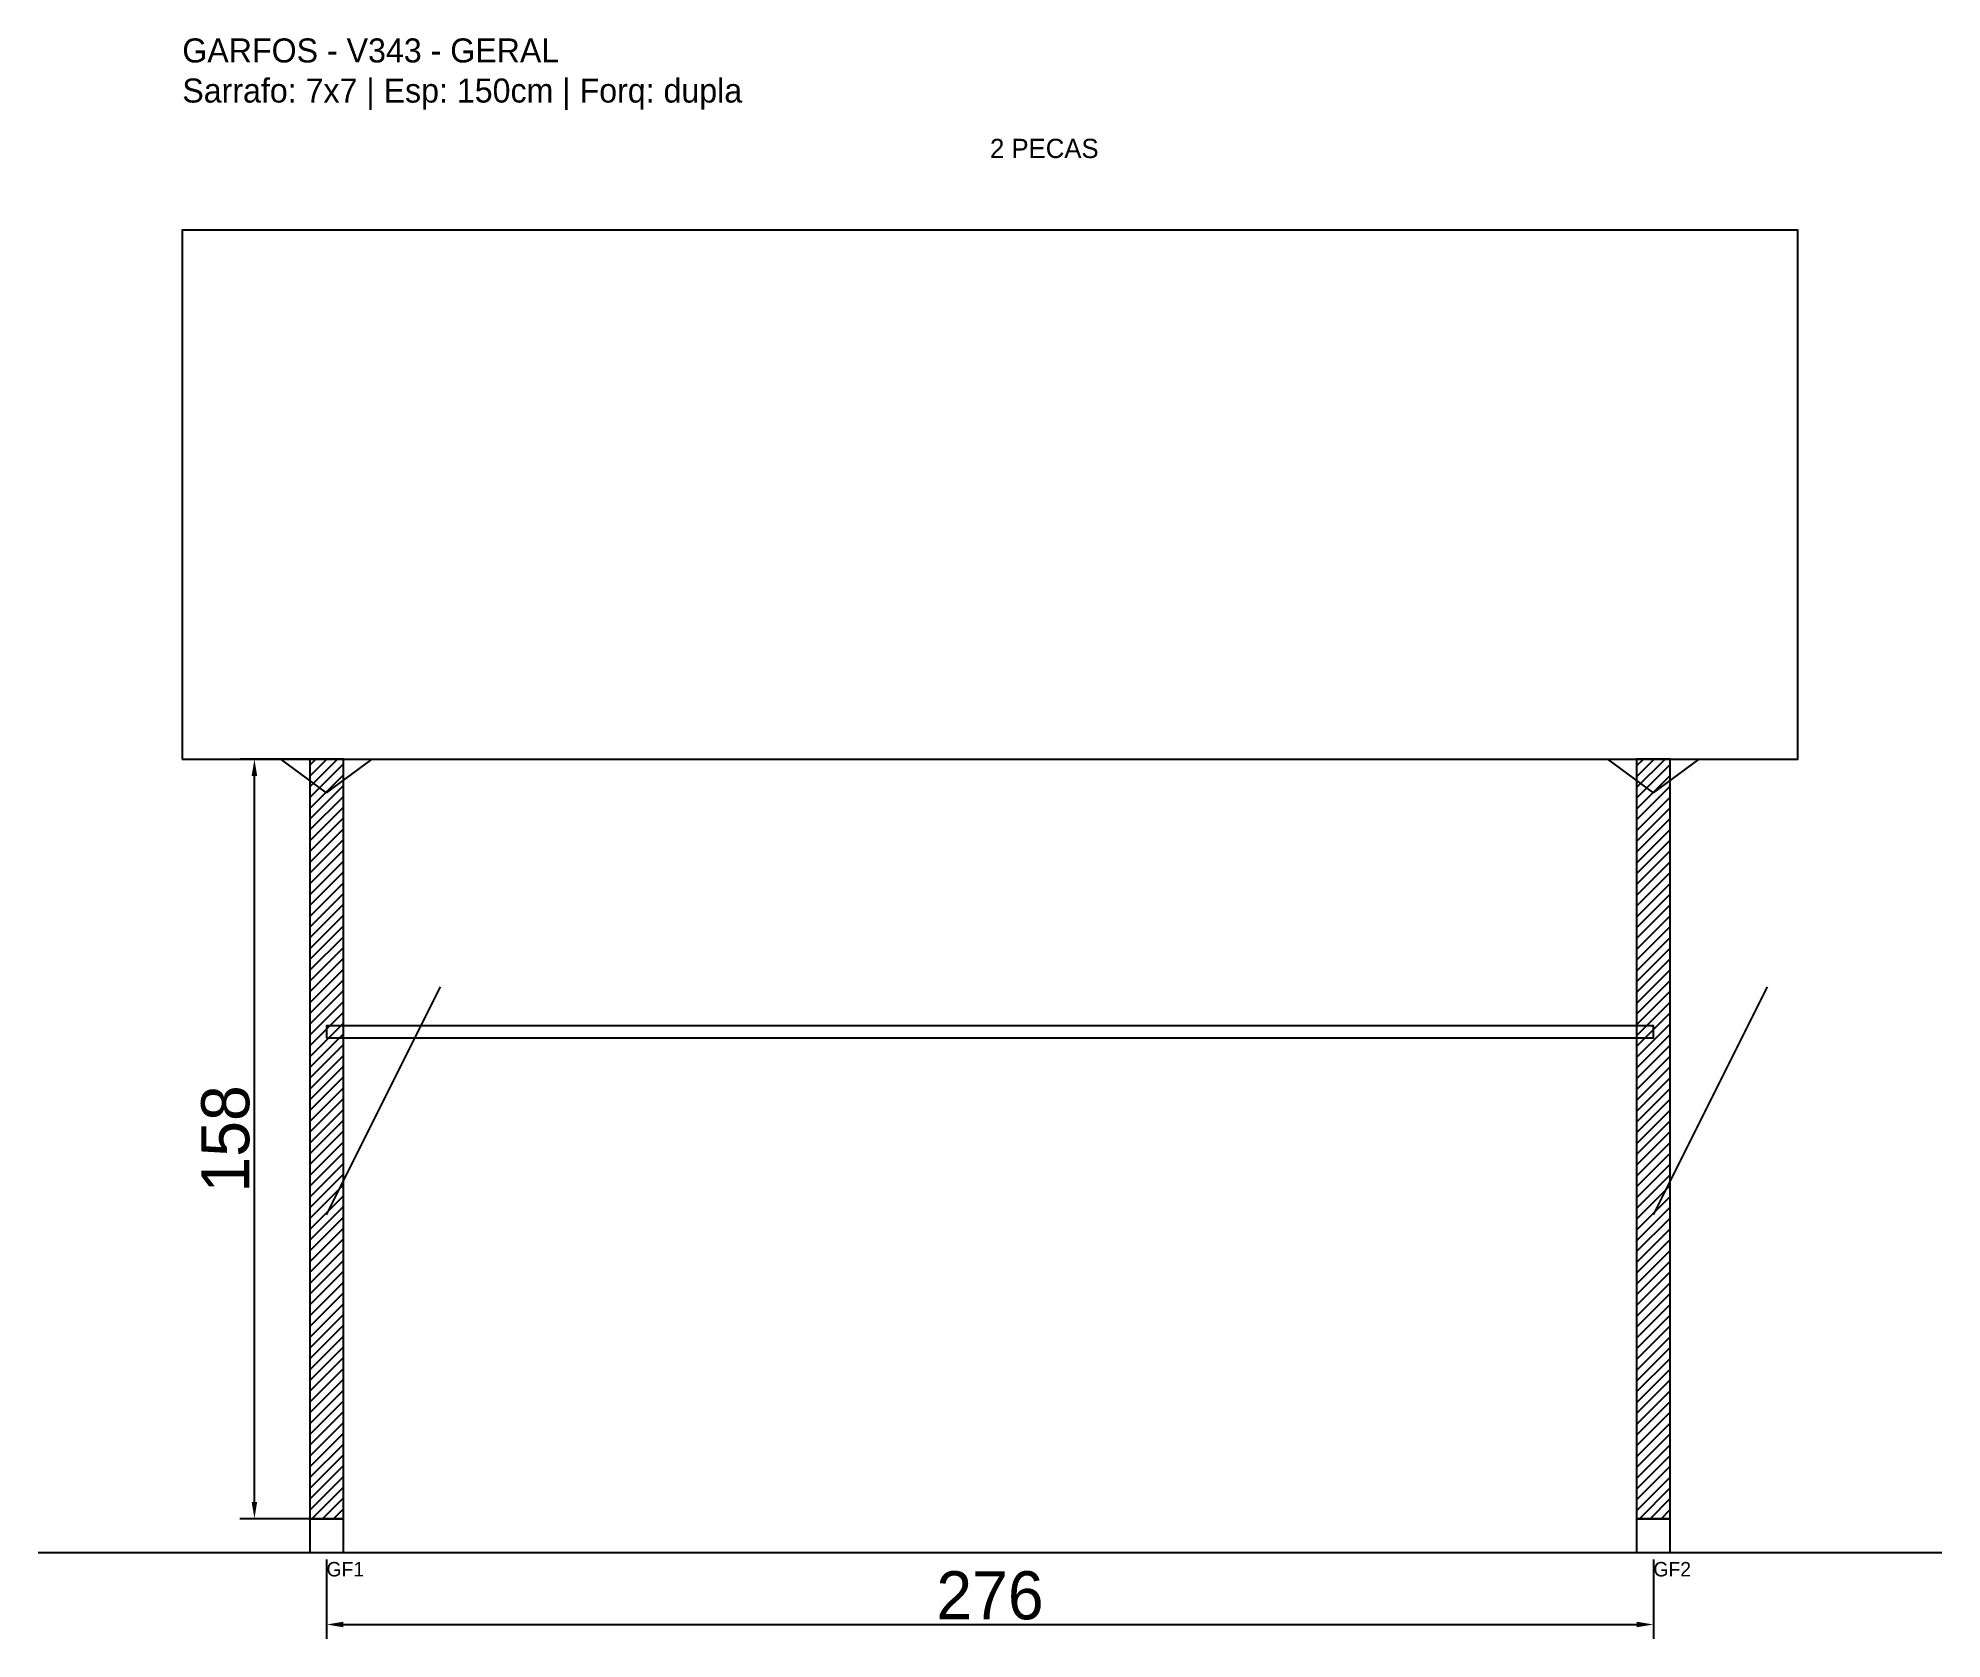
# Model space of a CAD drawing. Header units: metres. Extents: x -30 to 366, y -25 to 308.
import ezdxf

# ---------------------------------------------------------------- set-up
doc = ezdxf.new("R2010")
doc.units = ezdxf.units.M
for name, color, linetype in [('BARRA_ANCORAGEM', 1, 'Continuous'), ('COTA', 241, 'Continuous'), ('GARFOS OK', 3, 'Continuous'), ('NOME DA VIGA', 6, 'Continuous'), ('SARR_7x7', 40, 'Continuous'), ('TIRAS REESCORAMENTO', 252, 'Continuous'), ('VIGAS', 3, 'Continuous')]:
    doc.layers.add(name, color=color, linetype=linetype)
doc.dimstyles.new('EZ DXF', dxfattribs={"dimtxt": 10, "dimasz": 3.5, "dimexe": 3, "dimexo": 1.5, "dimgap": 1, "dimtad": 1, "dimdec": 1, "dimdsep": 46, "dimcen": 2.5, "dimazin": 3, "dimtfac": 1, "dimtmove": 0, "dimatfit": 3})

msp = doc.modelspace()

# ---------------------------------------------------------------- hatches: boundary and pattern name
at = {"layer": 'COTA'}
h = msp.add_hatch(dxfattribs=at)
h.set_pattern_fill('ANSI31', scale=0.5)
h.paths.add_polyline_path([(26.5, 0), (33.5, 0), (33.5, 158), (26.5, 158)])
h = msp.add_hatch(dxfattribs=at)
h.set_pattern_fill('ANSI31', scale=0.5)
h.paths.add_polyline_path([(302.5, 0), (309.5, 0), (309.5, 158), (302.5, 158)])

# ---------------------------------------------------------------- linework, layer by layer
at = {"layer": 'BARRA_ANCORAGEM'}
for p, q in [((30, 63.2), (53.7, 110.6)), ((306, 63.2), (329.7, 110.6))]:
    msp.add_line(p, q, dxfattribs=at)
at = {"layer": 'GARFOS OK'}
for p, q in [((30, 151), (20.5, 158)), ((20.5, 158), (39.5, 158)), ((30, 151), (39.5, 158)), ((306, 151), (296.5, 158)), ((296.5, 158), (315.5, 158)), ((306, 151), (315.5, 158))]:
    msp.add_line(p, q, dxfattribs=at)
at = {"layer": 'GARFOS OK', "linetype": 'CONTINUOUS'}
msp.add_line((-30, -7), (366, -7), dxfattribs=at)
at = {"layer": 'GARFOS OK'}
for points in [[(26.5, 0), (33.5, 0), (33.5, 158), (26.5, 158), (26.5, 0)], [(302.5, 0), (309.5, 0), (309.5, 158), (302.5, 158), (302.5, 0)]]:
    msp.add_lwpolyline(points, dxfattribs=at)
at = {"layer": 'SARR_7x7'}
for points in [[(26.5, -7), (33.5, -7), (33.5, 0), (26.5, 0), (26.5, -7)], [(302.5, -7), (309.5, -7), (309.5, 0), (302.5, 0), (302.5, -7)]]:
    msp.add_lwpolyline(points, dxfattribs=at)
at = {"layer": 'TIRAS REESCORAMENTO'}
msp.add_lwpolyline([(30, 100), (306, 100), (306, 102.5), (30, 102.5), (30, 100)], dxfattribs=at)
at = {"layer": 'VIGAS'}
msp.add_lwpolyline([(0, 158), (336, 158), (336, 268), (0, 268), (0, 158)], dxfattribs=at)

# ---------------------------------------------------------------- texts
at = {"layer": 'NOME DA VIGA'}
for s, height, p in [('2 PECAS', 4, (168, 283)), ('GF1', 3, (30, -12)), ('GF2', 3, (306, -12))]:
    msp.add_text(s, height=height, dxfattribs=at).set_placement(p)
at = {"layer": 'NOME DA VIGA', "insert": (0, 293), "char_height": 5, "attachment_point": 7}
msp.add_mtext('GARFOS - V343 - GERAL\\PSarrafo: 7x7 | Esp: 150cm | Forq: dupla', dxfattribs=at)

# ---------------------------------------------------------------- dimensions: what is measured, and where the dimension line sits
at = {"layer": 'COTA'}
msp.add_linear_dim(base=(15, 0), p1=(30, 0), p2=(30, 158), angle=90, dimstyle='EZ DXF', dxfattribs=at).render()
msp.add_linear_dim(base=(30, -22), p1=(30, -7), p2=(306, -7), dimstyle='EZ DXF', dxfattribs=at).render()

doc.saveas('drawing.dxf')
